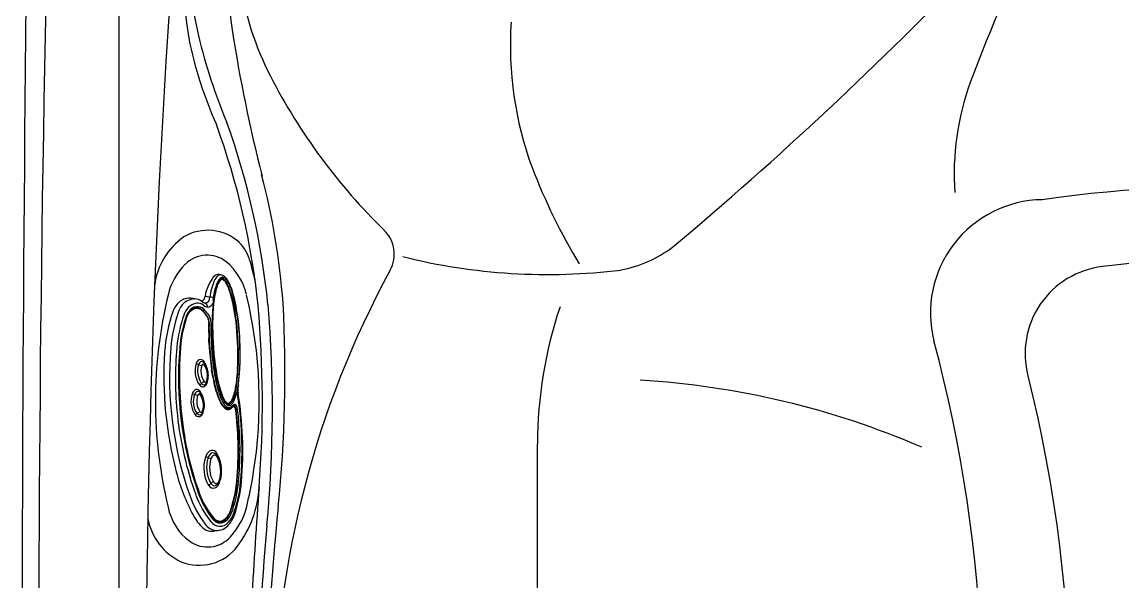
# Model space of a CAD drawing. Extents: x 649 to 723, y 631 to 778.
# Drawn here: x 648.76 to 681.87, y 695.11 to 711.96 of the extents above; entities that cross this region are included whole.
import ezdxf

# ---------------------------------------------------------------- set-up
doc = ezdxf.new("R2010")
doc.units = 0
doc.header["$MEASUREMENT"] = 0
doc.layers.add('1', color=4, linetype='Continuous')

# ---------------------------------------------------------------- blocks, each defined once
blk = doc.blocks.new('2010PRODIGY')
at = {"layer": '1', "color": 3}
for p, q in [((2.675, 12.056), (2.675, 74.876)), ((5.046, 54.198), (4.985, 54.216)), ((5.067, 54.186), (5.146, 54.164)), ((5.222, 53.674), (5.155, 53.632)), ((4.921, 53.294), (4.868, 53.311)), ((5.086, 53.579), (5.138, 53.611)), ((5.024, 53.259), (4.944, 53.284)), ((5.005, 52.71), (4.958, 52.681)), ((5.093, 52.773), (5.023, 52.731)), ((5.335, 51.398), (5.274, 51.413)), ((5.355, 51.386), (5.431, 51.367)), ((5.5, 50.659), (5.43, 50.622)), ((5.36, 50.569), (5.415, 50.599))]:
    blk.add_line(p, q, dxfattribs=at)
at = {"layer": '1'}
blk.add_line((15.248, 36.675), (15.248, 51.804), dxfattribs=at)
for centre, radius, start, end in [((1985.457, 43.468), 1985.706, 179.093756, 180.906244), ((331.026, 43.468), 327.55, 174.94791, 185.05204), ((81.619, 42.683), 56.981, 154.1226, 159.4545), ((-56.362, 147.771), 117.625, 310.04077, 316.13558), ((25.006, 63.779), 10.572, 176.1041, 200.2429), ((23.271, 71.125), 18.05, 207.2245, 225.6145), ((35.955, 59.905), 8.178, 160.1604, 183.7734), ((32.788, 66.965), 18.978, 201.1396, 210.9022), ((36.085, 19.547), 40.007, 75.6464, 98.1351), ((30.477, 55.739), 3.413, 90.8968, 194.1089), ((9.945, 57.511), 1, 331.4121, 45.6145), ((17.049, 60.759), 3.788, 280.754, 306.6304), ((15.56, 74.887), 17.985, 255.9733, 277.0155), ((36.168, 25.669), 31.715, 75.8117, 97.1194), ((35.936, 43.347), 28.6, 151.4121, 207.2197), ((32.544, 54.524), 2.633, 96.6878, 194.7658), ((28.479, 51.743), 13.232, 161.547, 179.7367), ((-13.816, 43.879), 42.441, 348.6126, 15.0607), ((16.842, 28.658), 25.108, 66.6163, 86.5799), ((-10.257, 43.694), 41.518, 345.4052, 14.1644)]:
    blk.add_arc(centre, radius, start, end, dxfattribs=at)
at = {"layer": '1', "color": 3}
for centre, radius, start, end in [((1051.694, 43.777), 1051.445, 178.304125, 181.728593), ((29.089, 67.824), 24.623, 174.3112, 188.9026), ((25.791, 68.76), 21.257, 175.8752, 192.7178), ((17.363, 66.044), 11.431, 166.0984, 188.9585), ((15.454, 67.091), 9.254, 170.0533, 207.1564), ((51.812, 71.294), 46.278, 188.737, 194.2995), ((17.123, 66.533), 12.615, 191.5234, 203.9602), ((21.739, 68.118), 17.166, 193.6045, 202.7601), ((-15.381, 53.713), 22.344, 5.7781, 20.1509), ((-16.02, 53.645), 23.286, 5.7901, 19.653), ((-14.11, 54.426), 21.769, 4.2408, 14.6018), ((5.781, 56.339), 2.055, 124.5423, 172.9858), ((5.335, 56.824), 1.407, 47.503, 120.7944), ((5.425, 56.988), 1.225, 15.3953, 45.3981), ((5.319, 56.548), 0.933, 52.2677, 134.7777), ((4.754, 55.91), 1.785, 12.6129, 50.4647), ((-4.128, 54.251), 11.163, 12.8516, 15.9245), ((5.94, 55.889), 1.839, 134.0589, 167.6194), ((7.179, 56.012), 1.791, 156.9196, 173.4323), ((7.424, 55.922), 1.947, 158.5144, 171.5725), ((7.615, 55.878), 2.123, 159.6853, 171.3774), ((7.003, 56.023), 1.489, 154.6663, 173.3332), ((5.926, 56.541), 0.43, 133.1448, 156.2685), ((6.068, 56.453), 0.491, 138.9284, 158.2427), ((6.039, 56.461), 0.443, 142.5374, 159.6853), ((6.133, 56.386), 0.539, 143.2699, 156.5865), ((5.833, 56.577), 0.195, 132.1008, 154.6663), ((5.817, 56.635), 0.16, 122.298, 143.5941), ((5.8, 56.687), 0.135, 113.3639, 138.9284), ((5.783, 56.647), 0.103, 102.708, 143.2699), ((5.806, 56.606), 0.155, 119.4884, 132.1008), ((5.761, 56.686), 0.0639, 56.5172, 119.4884), ((5.767, 56.716), 0.066, 97.5524, 123.297), ((5.783, 56.726), 0.093, 58.6849, 113.3639), ((5.762, 56.713), 0.0683, 68.9945, 93.7511), ((5.716, 56.623), 0.164, 37.4694, 74.663), ((5.735, 56.644), 0.142, 36.1611, 68.9945), ((5.64, 56.502), 0.285, 24.3365, 56.5172), ((5.701, 56.59), 0.252, 31.0447, 58.6849), ((5.229, 56.249), 0.778, 22.6349, 37.4694), ((5.432, 56.376), 0.547, 26.8554, 40.1171), ((4.382, 55.832), 1.709, 15.3304, 27.4402), ((4.695, 55.959), 1.439, 12.8031, 31.9582), ((4.204, 55.779), 1.912, 15.2447, 26.1689), ((17.18, 53.095), 13.42, 166.2538, 193.7462), ((7.945, 55.829), 2.438, 166.0211, 172.324), ((6.583, 56.191), 1.029, 156.5865, 167.2535), ((2.882, 55.335), 3.296, 8.8306, 21.6018), ((0.751, 54.854), 5.47, 5.2318, 15.1552), ((1.511, 55.032), 4.707, 8.013, 15.3987), ((-6.582, 53.089), 13.466, 350.6236, 13.721), ((4.966, 55.638), 0.531, 92.5366, 166.7724), ((5.039, 55.646), 0.391, 96.3477, 138.7811), ((5.027, 55.754), 0.283, 51.5112, 96.3477), ((5.361, 56.351), 0.327, 229.8544, 240.9714), ((5.008, 56.294), 0.252, 307.4598, 350.3698), ((5.258, 56.123), 0.0807, 226.0727, 269.8416), ((5.338, 56.112), 0.192, 225.4375, 267.9262), ((5.234, 55.974), 0.0707, 49.407, 79.3654), ((-3.487, 4.782), 52.198, 80.1962, 80.3595), ((5.235, 56.207), 0.166, 277.8417, 4.1248), ((5.194, 55.926), 0.133, 357.3352, 49.407), ((5.318, 56.107), 0.187, 273.8504, 339.3341), ((5.419, 55.904), 0.314, 75.4797, 93.3564), ((12.627, 55.376), 7.162, 174.612, 179.4542), ((10.454, 55.491), 4.981, 171.8647, 180.7679), ((11.915, 55.372), 6.434, 173.0062, 183.0595), ((7.132, 56.047), 1.642, 174.3854, 175.9702), ((9.989, 56.221), 4.496, 180.7473, 182.1183), ((5.494, 56.183), 0.0251, 32.8196, 82.4744), ((6.827, 56.013), 1.324, 172.0415, 178.4048), ((-0.679, 54.594), 6.983, 0.8629, 13.8893), ((-26.102, 53.045), 33.08, 355.6053, 5.0592), ((-29.392, 52.867), 36.673, 354.4776, 4.8918), ((-31.193, 53.907), 38.851, 354.0925, 3.1414), ((8.354, 54.388), 4.139, 160.6418, 175.6359), ((8.468, 54.34), 4.079, 160.787, 174.7107), ((8.458, 54.363), 3.981, 161.3684, 175.2084), ((5.25, 55.461), 0.672, 138.7811, 160.787), ((5.213, 55.457), 0.557, 135.4481, 161.3684), ((5.07, 55.511), 0.392, 123.5728, 165.424), ((5.06, 55.518), 0.371, 104.2962, 165.7307), ((5.247, 55.417), 0.593, 137.2168, 152.0423), ((5, 55.645), 0.257, 88.4766, 137.2168), ((5.022, 55.645), 0.288, 35.0728, 135.4481), ((4.993, 55.626), 0.253, 79.0265, 123.5728), ((4.991, 55.662), 0.24, 55.8696, 84.4426), ((4.994, 55.62), 0.26, 59.5255, 79.5652), ((4.863, 55.474), 0.468, 41.2921, 55.8696), ((5.098, 55.765), 0.0832, 41.5366, 70.4471), ((4.899, 55.494), 0.418, 37.9229, 51.3622), ((4.19, 54.882), 1.365, 33.5028, 41.2921), ((4.12, 54.821), 1.447, 32.4829, 39.9636), ((7.104, 57.107), 2.256, 215.0728, 219.9134), ((5.091, 55.479), 0.284, 358.2582, 33.5028), ((5.104, 55.481), 0.324, 358.9181, 33.4843), ((-1.509, 54.553), 7.757, 4.3936, 9.5634), ((-2.471, 54.455), 8.73, 2.9346, 8.1248), ((8.308, 54.398), 3.805, 161.437, 175.3721), ((5.096, 55.486), 0.269, 355.2514, 24.698), ((14.408, 55.287), 9.046, 178.8811, 181.9093), ((12.119, 55.272), 6.746, 178.3146, 181.4154), ((14.098, 55.286), 8.672, 178.8484, 188.6891), ((13.957, 55.292), 8.493, 178.9733, 189.906), ((14.023, 55.274), 8.551, 178.9884, 187.6119), ((-2.258, 54.462), 8.502, 357.2925, 6.0087), ((2.601, 54.763), 2.775, 0.4532, 4.6119), ((14.255, 55.286), 8.882, 181.1657, 187.0095), ((13.057, 55.225), 7.57, 181.489, 191.7781), ((-1.234, 54.482), 7.488, 353.2422, 5.0946), ((14.733, 53.784), 10.546, 175.004, 199.6914), ((14.634, 53.769), 10.271, 174.7107, 186.1114), ((14.936, 53.82), 10.481, 175.2084, 199.4328), ((15.514, 53.864), 11.03, 175.6311, 189.4184), ((13.536, 55.216), 8.171, 183.0232, 188.2566), ((-2.179, 54.45), 8.438, 358.4082, 3.0677), ((-0.201, 54.434), 6.51, 352.277, 2.3272), ((5.696, 53.999), 0.665, 163.6908, 213.4546), ((5.24, 54.133), 0.19, 142.9721, 163.6908), ((5.157, 54.196), 0.0854, 97.8473, 142.9721), ((5.68, 53.997), 0.55, 162.8335, 214.9461), ((5.155, 54.207), 0.0741, 51.9861, 97.8473), ((5.212, 54.147), 0.0591, 122.4804, 166.0714), ((5.198, 54.169), 0.0326, 69.1428, 122.4804), ((5.112, 54.152), 0.144, 38.1868, 51.9861), ((5.195, 54.161), 0.0411, 33.0553, 69.1428), ((4.656, 53.86), 0.685, 344.1239, 33.7808), ((4.744, 53.86), 0.583, 344.5231, 33.708), ((11.756, 54.982), 6.365, 187.0386, 191.2303), ((0.948, 53.181), 4.583, 7.9746, 10.8266), ((9.815, 54.631), 4.34, 188.6891, 197.7036), ((10.316, 54.747), 4.807, 187.2402, 196.0263), ((1.556, 54.282), 4.685, 350.3804, 357.2914), ((0.768, 54.356), 5.49, 351.9119, 358.5383), ((5.237, 53.69), 0.112, 211.6346, 238.6299), ((5.262, 53.703), 0.0398, 214.2378, 292.326), ((5.22, 53.666), 0.0832, 278.9172, 331.2972), ((5.25, 53.716), 0.0572, 299.0933, 348.697), ((4.984, 53.795), 0.352, 331.2972, 339.7178), ((7.244, 54.063), 1.775, 187.9746, 195.5852), ((8.973, 54.414), 3.525, 190.981, 198.7669), ((9.562, 54.559), 4.038, 190.3756, 196.538), ((8.14, 54.212), 2.549, 192.0515, 203.8448), ((5.119, 53.223), 0.195, 142.2063, 161.5743), ((5.04, 53.284), 0.0953, 93.1579, 142.2063), ((5.04, 53.295), 0.0841, 34.1238, 93.1579), ((5.081, 53.258), 0.0408, 79.3481, 131.1899), ((5.082, 53.263), 0.0357, 31.3493, 79.3481), ((4.56, 52.97), 0.664, 342.569, 34.1238), ((5.221, 53.662), 0.0796, 238.6299, 278.9172), ((-8.668, 49.625), 14.745, 14.6746, 15.5852), ((6.592, 53.621), 1.03, 194.6746, 202.6699), ((6.864, 53.689), 1.242, 197.7036, 214.6871), ((6.853, 53.707), 1.199, 194.3633, 212.5498), ((6.943, 53.749), 1.29, 194.7895, 209.3407), ((4.857, 53.695), 1.331, 334.4734, 351.5269), ((4.575, 53.742), 1.636, 339.617, 354.1537), ((4.076, 53.875), 2.143, 342.39, 352.646), ((4.719, 53.728), 1.541, 336.5464, 353.7413), ((6.227, 53.578), 0.0236, 167.2243, 176.8223), ((-4.27, 51.615), 10.637, 354.9218, 9.6002), ((5.534, 53.085), 0.633, 161.5743, 213.9887), ((5.528, 53.084), 0.525, 160.7278, 214.9592), ((5.104, 53.232), 0.0756, 131.1899, 160.7278), ((4.652, 52.97), 0.556, 342.0836, 34.1197), ((6.388, 53.487), 0.78, 195.4054, 208.4045), ((18.029, 58.398), 13.424, 202.6699, 203.3537), ((7.749, 54.223), 2.327, 208.4045, 212.5301), ((6.216, 53.298), 0.557, 203.3537, 218.6542), ((5.981, 53.095), 0.23, 212.5301, 257.5451), ((6.169, 53.341), 0.395, 203.8448, 229.3438), ((6.199, 53.331), 0.435, 209.3407, 228.2762), ((6.111, 53.233), 0.319, 212.5498, 232.8675), ((6.012, 53.1), 0.206, 214.6871, 254.7542), ((5.956, 53.058), 0.0706, 228.2762, 307.7653), ((5.953, 53.09), 0.0634, 229.3438, 307.3239), ((5.977, 53.057), 0.0974, 232.8675, 307.4946), ((5.925, 53.115), 0.128, 278.9867, 331.4383), ((5.855, 53.219), 0.226, 307.3239, 334.4734), ((5.875, 53.173), 0.211, 305.9388, 331.4506), ((5.811, 53.229), 0.386, 305.4331, 318.1028), ((5.905, 53.151), 0.216, 307.4946, 323.193), ((5.423, 53.448), 0.73, 327.3504, 342.39), ((5.504, 53.402), 0.646, 329.4682, 339.1878), ((5.708, 53.298), 0.462, 323.193, 336.5464), ((6.142, 52.931), 0.0596, 56.3862, 138.1028), ((6.119, 52.896), 0.102, 9.3459, 56.3862), ((14.61, 53.767), 10.247, 186.1114, 199.9669), ((5.158, 52.847), 0.189, 218.0161, 235.7099), ((5.09, 52.747), 0.0681, 235.7099, 296.7076), ((5.139, 52.807), 0.0468, 211.8278, 256.5233), ((5.057, 52.814), 0.143, 296.7076, 342.569), ((5.137, 52.796), 0.0356, 256.5233, 290.674), ((5.132, 52.809), 0.0492, 290.674, 311.1399), ((5.128, 52.813), 0.0543, 311.1399, 344.854), ((6.128, 53.227), 0.444, 218.6542, 238.6979), ((5.94, 52.918), 0.0827, 238.6979, 271.0126), ((5.955, 53.007), 0.138, 260.2009, 302.2773), ((5.939, 52.991), 0.155, 271.0126, 316.1018), ((5.982, 52.988), 0.0904, 254.7542, 305.4331), ((5.97, 53.013), 0.136, 295.271, 324.8034), ((7.869, 51.187), 2.487, 135.8507, 136.9383), ((6.165, 52.876), 0.101, 130.0627, 144.8034), ((6.107, 52.897), 0.0307, 74.6864, 135.8507), ((6.119, 52.93), 0.0312, 68.8926, 130.0627), ((6.119, 52.893), 0.0346, 56.6225, 97.3794), ((6.11, 52.906), 0.0569, 31.4805, 68.8926), ((6.073, 52.843), 0.103, 4.4758, 50.3007), ((5.994, 52.835), 0.193, 2.4971, 31.4805), ((-3.838, 51.621), 10.088, 1.3208, 7), ((-3.209, 51.624), 9.475, 354.4227, 7.3928), ((1.926, 52.206), 4.352, 4.2377, 9.3459), ((-3.955, 51.615), 10.261, 354.6926, 5.0979), ((13.518, 53.447), 8.993, 188.8787, 200.2559), ((-3.816, 51.615), 10.067, 354.6334, 1.3599), ((6.281, 51.097), 0.979, 162.1491, 209.233), ((5.578, 51.323), 0.24, 131.7338, 162.1491), ((6.254, 51.096), 0.864, 162.133, 210.2652), ((5.495, 51.416), 0.116, 53.5449, 131.7338), ((5.57, 51.328), 0.142, 110.3699, 166.6264), ((5.538, 51.377), 0.0852, 24.5152, 101.6813), ((5.465, 51.375), 0.166, 24.9894, 53.5449), ((4.752, 50.985), 0.979, 342.8158, 28.0575), ((4.811, 50.978), 0.914, 342.0452, 28.3936), ((5.632, 50.751), 0.153, 216.2021, 236.0679), ((5.564, 50.732), 0.122, 287.9595, 341.6461), ((5.454, 50.755), 0.241, 327.1276, 345.884), ((2.635, 50.996), 3.586, 339.5617, 354.8367), ((2.992, 50.908), 3.235, 338.8964, 356.3695), ((2.911, 50.927), 3.361, 338.7652, 355.5528), ((2.836, 50.924), 3.498, 339.5332, 355.9053), ((-5.982, 52.998), 12.86, 346.845, 350.5892), ((7.671, 51.257), 2.777, 199.4328, 217.8116), ((7.27, 51.08), 2.314, 198.8305, 222.0782), ((5.564, 50.701), 0.16, 212.32, 240.8746), ((5.538, 50.654), 0.107, 240.8746, 300.9066), ((5.582, 50.677), 0.0641, 236.0679, 287.9595), ((5.493, 50.73), 0.195, 300.9066, 327.1276), ((3.638, 50.68), 3.247, 323.0939, 357.011), ((225.356, 34.408), 219.068, 175.78464, 177.56135), ((7.654, 51.234), 3.022, 199.4023, 217.532), ((7.625, 51.229), 2.815, 199.9669, 218.565), ((4.508, 50.414), 2.061, 317.0176, 350.4242), ((5.793, 50.225), 1.68, 190.9458, 233.4753), ((5.573, 49.894), 0.448, 304.8215, 340.4487), ((5.467, 49.953), 0.582, 314.0471, 338.8964), ((5.531, 49.909), 0.55, 317.9318, 338.7652), ((5.352, 49.985), 0.813, 317.6897, 339.5332), ((97.738, 40.852), 90.739, 174.27246, 178.18806), ((5.291, 49.875), 1.783, 190.0616, 244.8084), ((5.629, 49.644), 0.449, 213.9293, 264.2052), ((5.703, 49.666), 0.339, 214.495, 317.6897), ((5.766, 49.783), 0.369, 218.3021, 243.8812), ((5.693, 49.72), 0.258, 214.0226, 280.6075), ((5.694, 49.722), 0.238, 233.7292, 304.6318), ((5.71, 49.667), 0.241, 243.8812, 289.2906), ((5.693, 49.719), 0.258, 280.6075, 314.0471), ((5.668, 49.785), 0.366, 289.2906, 317.9318), ((108.669, 40.653), 101.929, 175.11241, 178.27314), ((5.329, 49.631), 0.927, 234.7302, 317.8363), ((5.079, 49.602), 1.448, 247.8022, 322.983)]:
    blk.add_arc(centre, radius, start, end, dxfattribs=at)
at = {"layer": '1', "color": 2}
for centre, radius, start, end in [((6.538, 56.034), 1.3, 142.823, 170.3698), ((5.671, 56.692), 0.211, 64.6014, 142.823), ((5.72, 56.761), 0.129, 71.3267, 133.1448), ((5.675, 56.633), 0.264, 48.9341, 70.8603), ((5.544, 56.484), 0.462, 30.6969, 48.9341), ((5.069, 56.202), 1.015, 21.5991, 30.6969), ((3.043, 55.399), 3.194, 8.2877, 21.5991), ((4.919, 55.56), 0.673, 116.0817, 160.8651), ((4.778, 55.73), 0.461, 75.5704, 109.7112), ((4.941, 56.302), 0.134, 249.2, 273.2384), ((4.905, 55.703), 0.467, 58.3818, 84.711), ((8.598, 54.284), 4.567, 160.8651, 176.3536), ((-0.777, 54.65), 7.085, 2.1587, 9.833), ((-0.736, 54.499), 7.051, 352.5309, 3.3962), ((15.419, 53.849), 11.402, 176.3536, 194.666), ((5.191, 54.16), 0.213, 131.4193, 162.8586), ((5.119, 54.241), 0.105, 90.5202, 131.4193), ((5.119, 54.233), 0.113, 47.096, 90.5202), ((5.03, 54.137), 0.244, 29.9806, 47.096), ((5.7, 54.003), 0.747, 162.8586, 214.5856), ((4.478, 53.818), 0.882, 15.6363, 29.9806), ((4.638, 53.863), 0.716, 344.6586, 15.6363), ((4.877, 53.797), 0.468, 334.4521, 344.6586), ((5.54, 53.086), 0.71, 161.5138, 214.7694), ((5.082, 53.239), 0.226, 127.3564, 161.5138), ((5.008, 53.337), 0.104, 81.2101, 127.3564), ((5.003, 53.308), 0.133, 36.6889, 81.2101), ((5.244, 53.715), 0.209, 220.7452, 241.9643), ((4.507, 52.973), 0.73, 342.0299, 34.4985), ((5.186, 53.606), 0.0848, 241.9643, 285.9446), ((5.162, 53.687), 0.169, 285.9446, 304.4641), ((5.189, 53.648), 0.122, 304.4641, 334.4521), ((6.754, 53.423), 0.513, 176.4466, 189.0704), ((7.566, 53.375), 1.326, 170.9953, 176.5424), ((-4.38, 51.594), 10.769, 355.0589, 9.3417), ((5.061, 52.746), 0.122, 212.0398, 279.2413), ((5.059, 52.757), 0.133, 279.2413, 327.4098), ((4.898, 52.86), 0.324, 327.4098, 339.8396), ((6.276, 51.091), 1.059, 162.696, 210.4438), ((5.604, 51.3), 0.356, 127.2569, 162.696), ((5.471, 51.475), 0.136, 40.2752, 127.2569), ((5.156, 51.209), 0.548, 25.6941, 40.2752), ((4.712, 50.995), 1.041, 344.3422, 25.6941), ((10.186, 52.48), 5.993, 194.666, 208.1631), ((5.068, 50.895), 0.671, 329.5732, 344.3422), ((2.131, 51.04), 4.235, 341.0069, 354.9334), ((5.505, 50.64), 0.166, 213.0979, 283.6759), ((5.505, 50.639), 0.164, 283.6759, 329.5732), ((5.319, 49.943), 0.864, 315.7725, 341.0069), ((6.157, 50.323), 1.423, 208.1631, 227.2498), ((5.598, 49.672), 0.474, 267.9564, 315.7725), ((5.433, 49.539), 0.356, 227.2498, 265.3057), ((5.451, 49.761), 0.579, 265.3057, 283.231)]:
    blk.add_arc(centre, radius, start, end, dxfattribs=at)

msp = doc.modelspace()

# ---------------------------------------------------------------- block references
at = {"layer": '1'}
msp.add_blockref('2010PRODIGY', (649.013, 647.46), dxfattribs=at)

doc.saveas('drawing.dxf')
